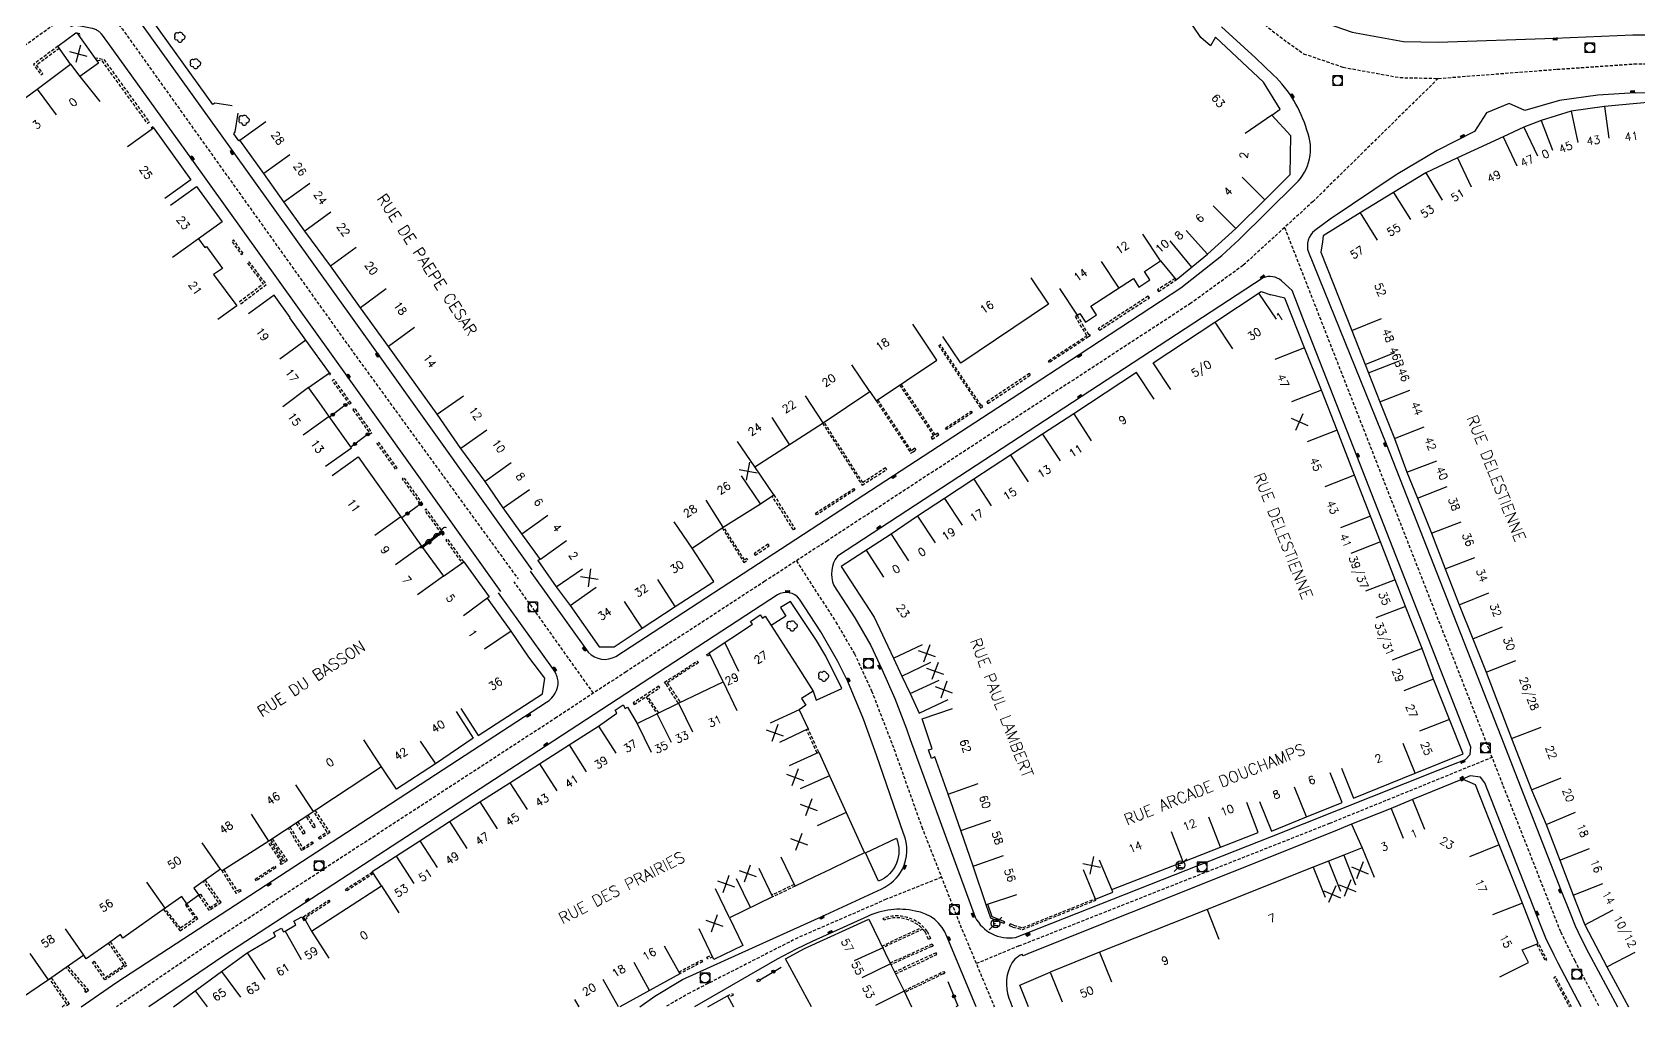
# Model space of a CAD drawing. Header units: millimetres. Extents: x 154999 to 156001, y 121000 to 122001.
# Drawn here: x 155290.9 to 155542, y 121000 to 121152.3 of the extents above; entities that cross this region are included whole.
import ezdxf
from ezdxf.enums import TextEntityAlignment as Align

# ---------------------------------------------------------------- set-up
doc = ezdxf.new("R2010")
doc.units = ezdxf.units.MM
doc.linetypes.add('DASHED', pattern=[0.75, 0.5, -0.25])
doc.layers.get('0').update_dxf_attribs({"linetype": 'CONTINUOUS'})
for name, color, linetype in [('W0001', 6, 'DASHED'), ('W0008', 7, 'CONTINUOUS'), ('W0017', 7, 'CONTINUOUS'), ('W0100', 7, 'CONTINUOUS'), ('W0112', 1, 'DASHED'), ('W0300', 7, 'CONTINUOUS'), ('W0310', 3, 'CONTINUOUS'), ('W0322', 7, 'CONTINUOUS'), ('W0330', 7, 'CONTINUOUS'), ('W0334', 7, 'CONTINUOUS'), ('W0400', 7, 'CONTINUOUS'), ('W0420', 7, 'CONTINUOUS'), ('W0471', 7, 'CONTINUOUS'), ('W0984', 7, 'CONTINUOUS'), ('W0989', 7, 'CONTINUOUS'), ('W0991', 7, 'CONTINUOUS'), ('W1102', 7, 'CONTINUOUS')]:
    doc.layers.add(name, color=color, linetype=linetype)
doc.styles.get("Standard").update_dxf_attribs({"font": 'romans.shx', "width": 0.85})

# ---------------------------------------------------------------- blocks, each defined once
blk = doc.blocks.new('T300')
for p, q in [((-0.8, 0.51), (-0.86, 0.34)), ((-0.86, 0.34), (-0.86, 0.17)), ((-0.86, 0.17), (-0.74, 0.06)), ((-0.69, 0.63), (-0.8, 0.51)), ((-0.8, -0.06), (-0.74, 0.06)), ((-0.74, 0.06), (-0.69, 0.11)), ((-0.57, 0.69), (-0.69, 0.63)), ((-0.46, 0.69), (-0.57, 0.69)), ((-0.29, 0.63), (-0.46, 0.69)), ((-0.29, 0.63), (-0.17, 0.74)), ((-0.23, 0.57), (-0.29, 0.63)), ((-0.17, 0.74), (-0.06, 0.8)), ((-0.06, 0.8), (0.06, 0.8)), ((0.06, 0.8), (0.23, 0.74)), ((0.23, 0.74), (0.34, 0.63)), ((0.34, 0.63), (0.4, 0.51)), ((0.46, 0.46), (0.34, 0.46)), ((0.4, 0.51), (0.4, 0.46)), ((0.57, 0.4), (0.46, 0.46)), ((0.57, 0.4), (0.69, 0.29)), ((0.69, 0.29), (0.74, 0.17)), ((0.74, 0.06), (0.69, -0.17)), ((0.74, 0.17), (0.74, 0.06)), ((-0.8, -0.17), (-0.8, -0.06)), ((-0.8, -0.23), (-0.8, -0.17)), ((-0.74, -0.34), (-0.8, -0.23)), ((-0.69, -0.4), (-0.74, -0.34)), ((-0.51, -0.46), (-0.69, -0.4)), ((-0.4, -0.46), (-0.51, -0.46)), ((-0.4, -0.46), (-0.34, -0.46)), ((-0.34, -0.46), (-0.34, -0.4)), ((-0.34, -0.51), (-0.34, -0.46)), ((-0.29, -0.63), (-0.34, -0.51)), ((-0.17, -0.74), (-0.29, -0.63)), ((-0.06, -0.8), (-0.17, -0.74)), ((0.06, -0.8), (-0.06, -0.8)), ((0.17, -0.74), (0.06, -0.8)), ((0.23, -0.69), (0.17, -0.74)), ((0.29, -0.46), (0.23, -0.46)), ((0.29, -0.63), (0.23, -0.69)), ((0.46, -0.4), (0.29, -0.46)), ((0.34, -0.51), (0.29, -0.63)), ((0.34, -0.51), (0.34, -0.46)), ((0.57, -0.34), (0.46, -0.4)), ((0.63, -0.29), (0.57, -0.34)), ((0.69, -0.17), (0.63, -0.29))]:
    blk.add_line(p, q)
blk = doc.blocks.new('T400')
for p, q in [((-0.15, 0.3), (0.15, 0.3)), ((-0.15, -0.25), (-0.15, 0.3)), ((-0.15, 0.15), (0.15, 0.15)), ((-0.15, 0), (0.15, 0)), ((0.15, 0.3), (0.15, -0.25)), ((-0.15, -0.15), (0.15, -0.15)), ((-0.15, -0.25), (-0.15, -0.3)), ((-0.15, -0.3), (0.15, -0.3)), ((0.15, -0.3), (0.15, -0.25))]:
    blk.add_line(p, q)
blk = doc.blocks.new('T420')
for p, q in [((0.75, 0.75), (-0.75, 0.75)), ((-0.75, 0.75), (-0.75, -0.75)), ((0.75, 0.75), (0.75, -0.75)), ((0.75, -0.75), (-0.75, -0.75))]:
    blk.add_line(p, q)
blk.add_ellipse((0, 0), major_axis=(-0.53, 0.53), ratio=1, start_param=3.926991, end_param=10.210176)
blk = doc.blocks.new('t991o')
at = {"color": 0, "linetype": 'Continuous'}
for p, q in [((-1, 1), (1, -1)), ((-1, -1), (1, 1))]:
    blk.add_line(p, q, dxfattribs=at)
blk = doc.blocks.new('t322o')
at = {"color": 0, "linetype": 'Continuous'}
for radius in [0.25, 0.15]:
    blk.add_circle((0, 0), radius, dxfattribs=at)
blk = doc.blocks.new('T471')
for p, q in [((-0.333334, 0.333334), (-0.333334, -0.333334)), ((-0.333334, 0.333334), (0.333334, 0.333334)), ((-0.333334, 0), (0, 0)), ((0.500001, 0.500001), (1.000002, 1.000002)), ((-0.500001, -0.500001), (-1.000002, -1.000002)), ((-0.333334, -0.333334), (0.333334, -0.333334))]:
    blk.add_line(p, q)
blk.add_ellipse((0, 0), major_axis=(0.471405, 0.471405), ratio=1, start_param=5.4977871438, end_param=11.780972451)
blk = doc.blocks.new('t310o')
at = {"color": 0, "linetype": 'Continuous'}
for centre, start, end in [((-0.5, 0.38), 216.8699, 323.1304), ((0.5, -0.37), 36.8699, 143.1303)]:
    blk.add_arc(centre, 0.625, start, end, dxfattribs=at)
blk = doc.blocks.new('t330o')
at = {"color": 0, "linetype": 'Continuous'}
for p, q in [((0.25, -0.25), (-0.25, 0.25)), ((-0.25, -0.25), (0.25, 0.25)), ((-0.25, 0.25), (-0.25, -0.25)), ((0.25, 0.25), (-0.25, 0.25)), ((0.25, -0.25), (0.25, 0.25)), ((-0.25, -0.25), (0.25, -0.25)), ((-0.25, -0.25), (-0.25, -0.25))]:
    blk.add_line(p, q, dxfattribs=at)

msp = doc.modelspace()

# ---------------------------------------------------------------- linework, layer by layer
at = {"layer": 'W0001'}
msp.add_lwpolyline([(155407.85, 121330.32), (155423.85, 121282.98), (155429.71, 121267.25), (155436.2, 121249.94), (155445.78, 121225.32), (155462.44, 121183.04, 0.144647), (155486.48, 121151.13)], format="xyb", dxfattribs=at)
at = {"layer": 'W0001', "flags": 128}
for points in [[(155420.62, 121248.85), (155400.18, 121233.23), (155397.87, 121231.1), (155395.56, 121229.14), (155345.63, 121191.86), (155307.96, 121163.38), (155303.95, 121160.4), (155284.06, 121146), (155274.43, 121138.79), (155259.42, 121127.57), (155222.66, 121100.33), (155203.63, 121086.13), (155200.6, 121082.95), (155188.9, 121068.07), (155167.43, 121041.67), (155155.74, 121027.47), (155140.68, 121009.62), (155133.59, 121000)], [(155158.27, 121196.18), (155163.96, 121191.21), (155164.97, 121190.01), (155171.39, 121187.8), (155185.84, 121183.99), (155197.29, 121181.19), (155202.91, 121180.59), (155207.93, 121180.39), (155215.56, 121179.78), (155221.9, 121179.17), (155236.96, 121174.16), (155251.21, 121168.55), (155266.47, 121165.34), (155291.36, 121156.92), (155298.72, 121156.31), (155301.7, 121155.87), (155303.27, 121154.91), (155305.06, 121152.73), (155319, 121133.19), (155340.68, 121102.84), (155366.86, 121066.85)]]:
    msp.add_lwpolyline(points, dxfattribs=at)
at = {"layer": 'W0001'}
for points in [[(155541.21, 121147.32), (155553.22, 121147.5), (155575.08, 121146.75), (155588.71, 121146.73), (155600.56, 121150.73), (155605.56, 121151.59), (155626.34, 121153.63), (155660.97, 121156.82), (155667.7, 121154.59), (155673.59, 121150.3), (155691.59, 121136.63), (155709.4, 121123.71), (155727.69, 121112.94), (155759.63, 121096.44)], [(155486.48, 121151.13), (155489.59, 121148.91), (155495.77, 121146.79), (155504.63, 121145.18), (155510.63, 121145.05), (155529.18, 121146.48), (155541.21, 121147.32)], [(155510.63, 121145.05), (155491.06, 121125.82), (155480.14, 121115.84), (155471.98, 121109.92), (155415.19, 121072.83), (155405.4, 121066.48), (155383.73, 121052.35), (155372.86, 121045.21), (155344.52, 121026.74), (155319.34, 121010.34), (155304.12, 121000)], [(155486.61, 121121.76), (155518.05, 121041.48), (155520.74, 121034.57), (155529.74, 121011.7), (155531.92, 121007.28), (155535.78, 121000)], [(155410.34, 121069.68), (155416.52, 121060.11), (155419.41, 121055.17), (155422.09, 121049.37), (155425.59, 121040.31), (155429.92, 121028.14), (155435.92, 121012.83), (155441.27, 121000)], [(155378.64, 121049), (155366.24, 121066.41)], [(155445.11, 121009.52), (155493.68, 121028.69), (155519.02, 121038.99)], [(155433.01, 121020.24), (155424.38, 121016.8), (155410.58, 121010.8), (155393.73, 121002.21), (155389.9, 121000)], [(155445.11, 121009.52), (155438.45, 121006.75)]]:
    msp.add_lwpolyline(points, dxfattribs=at)
at = {"layer": 'W0008', "flags": 128}
for points in [[(155369.05, 121068.29), (155344.77, 121102.26), (155322.07, 121134), (155306.49, 121155.78, -0.090339), (155305.94, 121156.69, -0.090339), (155305.75, 121157.73, -0.137226), (155306.18, 121159.26, -0.137226), (155307.34, 121160.34), (155320.81, 121170.43), (155355.08, 121196.18), (155377.72, 121213.17), (155398, 121228.32), (155398.82, 121228.91), (155399.59, 121229.59), (155399.89, 121230.02), (155400.42, 121230.9), (155400.77, 121231.28), (155401.57, 121231.95), (155421.91, 121247.08)], [(155296.98, 121153.15, -0.050559), (155297.26, 121153.28, -0.050559), (155297.56, 121153.36, -0.057622), (155297.91, 121153.36, -0.057622), (155298.25, 121153.29), (155300.3, 121152.89, -0.037792), (155300.63, 121152.81, -0.037792), (155300.95, 121152.67, -0.054661), (155301.37, 121152.39, -0.054661), (155301.71, 121152.03), (155302.72, 121150.67), (155315.82, 121132.43), (155340.43, 121098.13), (155364.13, 121064.9)]]:
    msp.add_lwpolyline(points, format="xyb", dxfattribs=at)
at = {"layer": 'W0008'}
for points in [[(155487.7, 121156.12), (155491.76, 121154.13), (155497.2, 121152.27), (155505.2, 121150.82), (155510.59, 121150.69), (155528.79, 121151.36), (155541.04, 121151.84)], [(155541.04, 121151.84), (155541.04, 121151.84), (155546.86, 121151.85)], [(155541.39, 121142.8), (155541.39, 121142.8), (155549.22, 121143.05), (155557.74, 121143.24), (155566.51, 121143.09), (155573.25, 121142.72), (155580.29, 121141.46), (155583.78, 121139.81), (155584.97, 121138.62), (155585.55, 121137.08), (155594.32, 121104.57), (155598.96, 121087.32), (155600.68, 121080.97), (155608.6, 121052.33), (155610.25, 121046.3)], [(155490.33, 121117.93), (155502.5, 121087.94), (155520.42, 121042.3), (155523.05, 121035.47), (155529.85, 121018.12), (155531.13, 121014.91), (155532.04, 121012.64), (155532.95, 121010.7), (155534.11, 121008.43), (155538.62, 121000)], [(155444.58, 121010.84), (155484.55, 121026.62), (155510.59, 121036.97), (155514.86, 121038.66), (155515.6, 121039.41), (155515.73, 121040.57), (155497.91, 121086.07), (155489.49, 121107.59), (155488.36, 121110.46), (155487.78, 121111.9), (155486.11, 121113.43)], [(155532.96, 121000), (155529.38, 121006.82), (155528.72, 121008.07), (155527.45, 121010.74), (155526.81, 121012.32), (155525.91, 121014.52), (155517.89, 121035.02), (155517.23, 121035.89), (155515.62, 121036.09), (155514.44, 121035.56)], [(155497.06, 121028.55), (155494.21, 121027.34), (155446.88, 121008.44)], [(155442.78, 121013.01), (155440.7, 121013.84), (155439.98, 121015.94)], [(155442.89, 121013.29), (155440.94, 121014.06), (155440.26, 121016.04)], [(155444.17, 121012.46), (155443.62, 121012.68)], [(155444.29, 121012.74), (155443.73, 121012.96)]]:
    msp.add_lwpolyline(points, dxfattribs=at)
for points in [[(155368.73, 121068.07), (155377.82, 121055.42), (155377.83, 121055.4, 0.348389), (155382.16, 121054.76), (155425.51, 121083), (155454.55, 121101.91), (155470.41, 121112.32), (155476.81, 121117.4), (155479.52, 121119.88), (155488.33, 121128.57, 0.309541), (155490.1, 121136.94, 0.131105), (155484.89, 121145.58), (155482.09, 121148.26), (155476.78, 121153.09)], [(155541.39, 121142.8), (155535.55, 121142.44), (155529.57, 121141.6), (155524.13, 121140.06), (155521.73, 121141.12), (155518.14, 121139.68), (155516.3, 121136.78), (155510.45, 121133.79), (155504.04, 121129.97), (155493.75, 121123.04), (155491.35, 121121.28, 0.312505), (155490.33, 121117.93)], [(155486.11, 121113.43, 0.28388), (155483.28, 121113.9), (155416.76, 121070.42, 0.271848), (155416.2, 121065.83), (155419.46, 121060.79), (155421.95, 121056.46), (155423.71, 121052.74), (155425.72, 121048.16), (155427.54, 121043.45), (155428.14, 121041.77), (155438.26, 121014.02, 0.320315), (155444.58, 121010.84)], [(155298.59, 121000), (155304.17, 121003.87), (155371.31, 121047.58, 0.25144), (155373.14, 121050.86, 0.122057), (155372.41, 121052.68), (155363.81, 121064.68)], [(155385.88, 121000), (155388.23, 121001.66), (155392.54, 121004.27), (155405.68, 121010.2), (155414.21, 121014.08), (155423.67, 121018.44, 0.159821), (155426.9, 121021.49, 0.221424), (155427.09, 121027.11), (155422.87, 121039.32), (155420.83, 121044.95), (155418.4, 121050.84), (155416.84, 121053.93), (155414.14, 121058.57), (155410.83, 121063.71, 0.380136), (155407.39, 121064.36), (155371.24, 121040.76), (155320.9, 121007.95), (155309.19, 121000)], [(155438.42, 121000), (155433.88, 121010.91, 0.282001), (155428.89, 121014.96, 0.171401), (155421.43, 121014.1), (155412.79, 121010.22), (155410.31, 121009.03), (155407.36, 121007.43), (155394.45, 121000)], [(155446.88, 121008.44), (155445.8, 121007.99), (155445.64, 121008.2, 0.20394), (155443.74, 121006.31, 0.222505), (155443.82, 121000.71), (155444.07, 121000)]]:
    msp.add_lwpolyline(points, format="xyb", dxfattribs=at)
at = {"layer": 'W0017', "flags": 128}
for points in [[(155322.19, 121140.79), (155319.48, 121141.17), (155319.19, 121140.95), (155307.48, 121157.29), (155308.32, 121159.07)], [(155323.4, 121135.41), (155323.22, 121135.29), (155322.45, 121136.38), (155322.66, 121136.7), (155323.12, 121139.6)]]:
    msp.add_lwpolyline(points, dxfattribs=at)
at = {"layer": 'W0100'}
for points in [[(155475.85, 121151.47), (155475.05, 121150.15), (155473.55, 121151.46), (155469.94, 121156.74), (155466.15, 121154.68), (155462.19, 121162.46), (155457.15, 121172.51), (155453.91, 121179), (155447.29, 121192.32), (155442.81, 121190.1)], [(155451.46, 121112.22), (155454.19, 121108.04), (155454.65, 121108.33), (155455.52, 121106.99), (155457.24, 121108.11), (155456.36, 121109.45), (155463, 121113.78), (155463.87, 121112.44), (155465.59, 121113.56), (155464.71, 121114.9), (155467.23, 121116.54), (155469.66, 121113.56), (155474.59, 121117.6), (155479, 121121.58), (155483.53, 121126.06), (155487.51, 121130.05), (155487.6, 121136.06), (155484.63, 121139.33), (155485.94, 121140.24), (155483.31, 121144.48), (155475.85, 121151.47)], [(155543.9, 121141.32), (155536.6, 121140.65), (155531.37, 121139.95), (155526.7, 121138.49), (155524, 121137.45), (155520.77, 121135.93), (155513.64, 121132.62), (155508.66, 121130.3), (155503.66, 121127.25), (155498.45, 121124.05), (155492.62, 121120.44), (155492.53, 121119.52)], [(155492.53, 121119.52), (155492.26, 121117.89), (155497.1, 121105.68), (155499.21, 121100.37), (155501.5, 121094.54), (155503.78, 121088.79), (155505.73, 121083.54), (155507.38, 121079.48), (155509.55, 121073.99), (155511.7, 121068.41), (155513.88, 121062.79), (155516.04, 121057.49), (155518.09, 121052.29), (155522.07, 121041.91), (155525.18, 121033.92), (155527.47, 121028.48), (155529.62, 121022.94), (155531.7, 121017.47), (155533.51, 121012.81), (155536.98, 121006.24), (155540.34, 121000)], [(155446.96, 121113.92), (155449.73, 121109.76), (155436.02, 121100.56), (155433.23, 121104.72)], [(155468.85, 121096.46), (155466.09, 121100.64), (155475.7, 121106.97), (155482.94, 121111.76), (155484.45, 121111.26)], [(155495.49, 121037.27), (155497.36, 121032.63), (155507.02, 121036.51), (155514.53, 121039.54), (155512.36, 121044.89), (155509.9, 121051.18), (155508.09, 121055.99), (155505.53, 121062.57), (155503.91, 121066.73), (155501.61, 121072.67), (155500.02, 121076.68), (155497.53, 121083.05), (155494.81, 121090.1), (155492.36, 121096.35), (155489.72, 121102.98), (155486.65, 121110.72), (155484.45, 121111.26)], [(155369.97, 121069.74), (155372.81, 121065.61), (155374.98, 121062.72), (155379.52, 121056.25), (155381.88, 121056.25), (155386.27, 121059.17), (155391.39, 121062.57), (155397.47, 121066.46), (155394.05, 121071.64), (155398.91, 121074.93), (155404.74, 121078.6), (155406.82, 121079.99), (155403.87, 121084.39), (155414.51, 121091.26), (155421.81, 121096.16), (155422.82, 121094.67), (155432.31, 121101.03), (155428.52, 121106.68)], [(155466.25, 121094.92), (155463.5, 121099.1), (155453.68, 121092.64), (155448.78, 121089.46), (155443.82, 121086.19), (155438.08, 121082.46), (155433.49, 121079.43), (155429.28, 121076.66), (155425.13, 121073.86), (155417.36, 121068.79), (155422.47, 121060.88), (155425.52, 121054.45), (155426.82, 121051.67), (155428.11, 121048.93), (155429.54, 121045.89), (155434.07, 121048.02)], [(155357.9, 121046.59), (155360.62, 121042.39), (155370.67, 121048.9), (155371.04, 121051.37), (155368.53, 121054.65), (155365.77, 121058.69), (155362.06, 121063.84)], [(155313.04, 121000), (155316.43, 121002.5), (155320.55, 121005.53), (155324.55, 121008.46), (155328.96, 121011.04), (155328.65, 121011.61), (155329.9, 121012.3), (155330.22, 121011.71), (155330.45, 121011.83), (155332.16, 121012.8), (155331.83, 121013.38), (155333.06, 121014.09), (155333.4, 121013.5), (155333.6, 121013.62), (155334.57, 121011.82), (155345.53, 121018.91), (155344.08, 121021.15), (155351.49, 121025.95), (155356.16, 121028.95), (155360.89, 121032.01), (155365.6, 121035.02), (155370.22, 121037.97), (155374.83, 121040.92), (155379.45, 121043.87), (155382.31, 121045.86), (155382.03, 121046.35), (155383.27, 121047.18), (155383.6, 121046.61), (155383.96, 121046.82), (155385.45, 121044.29), (155391.91, 121047.47), (155398.9, 121050.8), (155396.74, 121055.29), (155403.51, 121059.78), (155403.19, 121060.23), (155404.69, 121061.23), (155405.06, 121060.71), (155405.49, 121061.02), (155410.64, 121053.02), (155412.95, 121049.33), (155411.14, 121048.19), (155411.82, 121047.11), (155410.78, 121046.43), (155412.2, 121043.42), (155407.68, 121041.29)], [(155357.18, 121046.12), (155359.85, 121041.99), (155353.94, 121037.97), (155347.86, 121033.99), (155345.53, 121037.52), (155327.9, 121025.9), (155320.61, 121021.24), (155320.39, 121021.53), (155316.2, 121018.56), (155316.99, 121017.43), (155315.13, 121016.09), (155314.33, 121017.23), (155311.75, 121015.41), (155305.12, 121010.73), (155304.73, 121011.28), (155302.95, 121010.02), (155299.4, 121007.52), (155299, 121008.07), (155293.5, 121004.24), (155287.81, 121000.38), (155287.29, 121000)], [(155444.72, 121017.52), (155439.98, 121015.94), (155437.98, 121021.96), (155436.02, 121027.53), (155434.05, 121033.22), (155432, 121039.07), (155431.43, 121038.82), (155430.96, 121040.13), (155431.57, 121040.33), (155429.98, 121044.99), (155434.71, 121046.61)], [(155409.29, 121037.7), (155413.85, 121039.77), (155414.35, 121038.66), (155415.51, 121036.11), (155418.12, 121030.37), (155421, 121024.04), (155418.29, 121022.74), (155415.74, 121021.53), (155413.08, 121020.26), (155410.13, 121018.85), (155407.95, 121023.37)], [(155482.69, 121032.1), (155484.56, 121027.47), (155490.06, 121029.69), (155495.61, 121031.95), (155493.72, 121036.58)], [(155520.26, 121004.69), (155524.72, 121006.94), (155523.73, 121008.91), (155526.25, 121009.91), (155523.77, 121016.19), (155520.14, 121025.3), (155516.44, 121034.71), (155514.44, 121035.56), (155506.61, 121032.37), (155503.25, 121030.98), (155497.06, 121028.55), (155498.72, 121024.84), (155495.85, 121023.71), (155491.09, 121021.8), (155474.5, 121015.2), (155457.72, 121008.56), (155449.99, 121005.41)], [(155457.09, 121016.81), (155459.79, 121017.92), (155459.61, 121018.33), (155470.77, 121022.67), (155476.6, 121024.96), (155482.51, 121027.25), (155480.7, 121031.91)], [(155404.46, 121021.68), (155406.63, 121017.17), (155399.88, 121013.93), (155401.98, 121009.57), (155397.47, 121007.41), (155395.18, 121012.18)], [(155412.71, 121000), (155408.63, 121007.52), (155411.62, 121009.14), (155421.64, 121013.7), (155425.05, 121006.73), (155427.17, 121002.43), (155428.35, 121000)], [(155389.7, 121009.55), (155392.12, 121005.17), (155382.78, 121000)], [(155446.59, 121000), (155445.23, 121003.4), (155449.99, 121005.41)], [(155396.53, 121000), (155399.56, 121001.7), (155400.51, 121000)]]:
    msp.add_lwpolyline(points, dxfattribs=at)
at = {"layer": 'W0100', "flags": 128}
for points in [[(155240.71, 121109.87), (155245.1, 121113.17), (155251.41, 121117.91), (155256.89, 121122.03), (155261.16, 121125.24), (155266.36, 121129.1), (155271.78, 121133.18), (155274.46, 121135.17), (155274.77, 121135.28), (155280.29, 121139.13), (155284.45, 121142.19), (155286.43, 121139.44), (155291.71, 121143.38), (155296.94, 121147.29), (155294.97, 121150.07), (155297.78, 121152.17), (155297.9, 121152.15), (155301.29, 121147.43), (155298.39, 121145.35), (155301.5, 121141.43)], [(155305.83, 121134.4), (155309.89, 121137.32), (155315.72, 121129.2), (155311.66, 121126.28)], [(155374.41, 121072.83), (155370.36, 121069.89), (155367.44, 121073.91), (155364.55, 121077.95), (155361.71, 121082.06), (155357.9, 121087.22), (155354.24, 121092.61), (155346.61, 121103.17), (155342.22, 121109.22), (155337.54, 121115.75), (155333.55, 121121.21), (155330.27, 121125.78), (155327.14, 121130.21), (155323.4, 121135.41), (155327.47, 121138.32)], [(155312.57, 121125.26), (155316.63, 121128.18), (155320.61, 121122.65), (155316.93, 121120), (155317.93, 121118.62), (155318.18, 121118.8), (155320.66, 121115.34), (155319.3, 121114.42), (155322.94, 121109.5), (155319.95, 121107.36)], [(155336.76, 121084.45), (155340.82, 121087.36), (155337.34, 121092.23), (155335.87, 121094.3), (155334.13, 121096.74), (155337.4, 121099.06), (155333.69, 121104.14), (155331.19, 121107.64), (155331.27, 121107.7), (155328.78, 121111.17), (155324.72, 121108.25)], [(155337.81, 121083), (155341.87, 121085.91), (155348.57, 121076.55), (155351.79, 121071.96), (155355.2, 121067.3), (155358.37, 121069.55), (155362.37, 121064.06), (155358.33, 121061.11)]]:
    msp.add_lwpolyline(points, dxfattribs=at)
at = {"layer": 'W0112', "flags": 128}
for points in [[(155297.9, 121152.15), (155298.41, 121152.08), (155298.36, 121151.74), (155298.18, 121151.76)], [(155294.97, 121150.07), (155291.13, 121147.23), (155292.32, 121145.62), (155292.6, 121145.83), (155291.62, 121147.16), (155295.17, 121149.79)], [(155300.69, 121148.27), (155302.12, 121148.04), (155309.25, 121138.23), (155308.97, 121138.02), (155301.93, 121147.72), (155300.98, 121147.87)], [(155309.89, 121137.32), (155309.78, 121137.46), (155309.5, 121137.24), (155309.61, 121137.11)], [(155337.4, 121099.06), (155337.57, 121098.86), (155337.31, 121098.63), (155337.11, 121098.85)], [(155358.37, 121069.55), (155355.86, 121073.11), (155355.57, 121072.91), (155358.08, 121069.35)], [(155444.17, 121012.46), (155445.69, 121012.09), (155457.15, 121016.68), (155457.09, 121016.81)], [(155444.29, 121012.74), (155445.67, 121012.35), (155457.05, 121016.91)], [(155525.99, 121009.8), (155527.31, 121007.25), (155527.58, 121007.39), (155526.28, 121009.92)], [(155531.46, 121000), (155528.95, 121004.68), (155528.69, 121004.54), (155531.12, 121000)]]:
    msp.add_lwpolyline(points, dxfattribs=at)
for points in [[(155323.9, 121117.73), (155322.42, 121119.81), (155322.14, 121119.61), (155323.61, 121117.53)], [(155323.54, 121109.85), (155327.53, 121112.86), (155324.86, 121116.39), (155324.59, 121116.18), (155327.04, 121112.93), (155323.33, 121110.12)], [(155340.81, 121094.29), (155338.13, 121098.02), (155337.84, 121097.81), (155340.53, 121094.09)], [(155341.06, 121093.28), (155343.75, 121089.51), (155344.03, 121089.72), (155341.35, 121093.49)], [(155347.98, 121084.18), (155345.08, 121088.22), (155344.8, 121088.02), (155347.7, 121083.97)], [(155352, 121078.55), (155349.04, 121082.7), (155348.75, 121082.5), (155351.71, 121078.35)], [(155355.31, 121073.92), (155352.55, 121077.74), (155352.27, 121077.54), (155355.03, 121073.72)]]:
    msp.add_lwpolyline(points, close=True, dxfattribs=at)
at = {"layer": 'W0112'}
for points in [[(155469.5, 121113.81), (155466.77, 121112.01), (155466.94, 121111.76), (155469.66, 121113.56)], [(155432.55, 121103.36), (155439.13, 121093.53), (155439.49, 121093.73), (155439.33, 121093.99), (155439.22, 121093.93), (155432.79, 121103.52)], [(155426.47, 121097.12), (155431.79, 121089.19), (155431.41, 121088.94), (155431.57, 121088.69), (155432.59, 121089.37), (155432.42, 121089.61), (155432.04, 121089.36), (155426.72, 121097.29)], [(155422.82, 121094.67), (155428.23, 121086.48), (155428.57, 121086.69), (155429.04, 121087.04), (155428.86, 121087.28), (155428.4, 121086.94), (155428.32, 121086.89), (155423.07, 121094.83)], [(155414.41, 121091.2), (155420.63, 121081.49), (155424.45, 121083.95), (155424.28, 121084.2), (155420.72, 121081.91), (155414.66, 121091.37)], [(155406.82, 121079.99), (155409.99, 121074.88), (155410.02, 121074.9), (155410.16, 121074.69), (155409.87, 121074.5), (155406.56, 121079.82)], [(155398.74, 121074.82), (155402.14, 121069.43), (155402.77, 121069.82), (155402.62, 121070.07), (155402.23, 121069.84), (155398.99, 121074.98)], [(155391.91, 121047.47), (155389.93, 121050.46), (155389.76, 121050.71), (155394.86, 121054.03), (155395.03, 121053.78), (155390.18, 121050.62), (155392.19, 121047.6)], [(155396.89, 121054.98), (155396.46, 121054.78), (155396.34, 121055.06), (155396.76, 121055.25)], [(155388.83, 121045.95), (155387.09, 121048.59), (155389.02, 121049.85), (155388.85, 121050.1), (155384.85, 121047.48), (155385.01, 121047.23), (155386.84, 121048.43), (155388.55, 121045.82)], [(155413.57, 121039.64), (155411.93, 121043.3)], [(155413.85, 121039.77), (155412.2, 121043.42)], [(155332.45, 121028.9), (155333.59, 121027.17), (155333.34, 121027), (155332.2, 121028.73)], [(155334.01, 121029.93), (155335.19, 121028.14), (155334.94, 121027.98), (155333.76, 121029.76)], [(155335.16, 121030.68), (155337.43, 121027.24), (155335.87, 121026.21), (155335.7, 121026.46), (155337.01, 121027.33), (155334.91, 121030.52)], [(155328.45, 121026.26), (155330.78, 121022.85), (155329.87, 121022.22), (155329.7, 121022.46), (155329.89, 121022.59), (155327.78, 121025.82)], [(155328.2, 121026.09), (155330.36, 121022.93), (155330.14, 121022.77), (155328.03, 121025.98)], [(155331.23, 121028.09), (155333.18, 121024.81), (155334.71, 121025.78), (155334.87, 121025.53), (155333.08, 121024.39), (155330.98, 121027.92)], [(155320.87, 121021.4), (155322.96, 121018.12), (155323.43, 121018.37), (155323.57, 121018.1), (155322.86, 121017.72), (155320.61, 121021.24)], [(155344.28, 121020.84), (155340.07, 121018.11), (155339.91, 121018.36), (155344.12, 121021.09)], [(155317.97, 121019.81), (155320.45, 121016.28), (155318.63, 121015.07), (155316.99, 121017.43), (155317.24, 121017.6), (155318.71, 121015.48), (155320.02, 121016.36), (155317.73, 121019.64)], [(155410, 121019.12), (155406.68, 121017.53), (155406.5, 121017.44)], [(155410.13, 121018.85), (155406.81, 121017.26), (155406.63, 121017.17)], [(155311.45, 121015.2), (155314.07, 121011.89), (155316.81, 121013.79), (155315.13, 121016.09), (155314.89, 121015.92), (155316.39, 121013.86), (155314.13, 121012.3), (155311.7, 121015.37)], [(155442.78, 121013.01), (155442.89, 121013.29)], [(155443.62, 121012.68), (155443.73, 121012.96)], [(155303.14, 121010.15), (155305.73, 121006.47), (155302.32, 121004.2), (155300.38, 121006.94), (155300.62, 121007.12), (155302.4, 121004.61), (155305.31, 121006.55), (155302.89, 121009.97)], [(155424.99, 121006.86), (155431.58, 121009.83), (155431.72, 121009.53), (155431.45, 121009.4), (155431.44, 121009.44), (155425.12, 121006.59)], [(155425.82, 121005.17), (155432.31, 121008.17), (155432.16, 121008.45), (155425.69, 121005.43)], [(155296.51, 121006.34), (155299.77, 121002.54), (155299.38, 121002.25), (155299.2, 121002.49), (155299.34, 121002.59), (155296.27, 121006.16)], [(155391.98, 121005.44), (155395.54, 121007.32), (155395.68, 121007.05), (155392.12, 121005.17)], [(155397.26, 121007.84), (155396.49, 121007.49), (155396.36, 121007.76), (155397.13, 121008.11)], [(155295.61, 121000), (155296.32, 121000.51), (155293.68, 121004.37)], [(155293.92, 121004.53), (155296.73, 121000.44), (155296.12, 121000)], [(155427.13, 121002.51), (155433.39, 121005.55), (155433.54, 121005.26), (155433.27, 121005.12), (155433.26, 121005.15), (155427.26, 121002.24)], [(155399.56, 121001.7), (155400.35, 121002.09), (155400.48, 121001.81), (155399.73, 121001.46)]]:
    msp.add_lwpolyline(points, dxfattribs=at)
for points in [[(155457.51, 121105.95), (155457.68, 121105.7), (155465.49, 121110.77), (155465.33, 121111.02)], [(155455.71, 121104.85), (155453.94, 121107.88), (155454.19, 121108.04), (155455.97, 121105.01), (155456.08, 121105.09), (155456.24, 121104.83), (155455.99, 121104.68), (155449.87, 121100.67), (155449.71, 121100.92)], [(155440.08, 121094.5), (155440.25, 121094.25), (155446.92, 121098.73), (155446.76, 121098.97)], [(155433.81, 121090.18), (155433.64, 121090.43), (155437.66, 121093.06), (155437.82, 121092.81)], [(155419.29, 121080.96), (155419.45, 121080.7), (155413.49, 121076.86), (155413.33, 121077.12)], [(155403.73, 121070.8), (155403.9, 121070.55), (155406.08, 121072.04), (155405.91, 121072.29)], [(155328.86, 121021.97), (155329.02, 121021.72), (155325.97, 121019.71), (155325.8, 121019.96)], [(155333.33, 121014.09), (155337.28, 121016.65), (155337.44, 121016.4), (155333.74, 121014), (155333.87, 121013.78), (155333.6, 121013.62)], [(155404.55, 121004.36), (155404.69, 121004.09), (155404.34, 121003.9), (155404.19, 121004.17)]]:
    msp.add_lwpolyline(points, close=True, dxfattribs=at)
msp.add_lwpolyline([(155423.7, 121009.5), (155429.87, 121012.37, 0.291666), (155423.99, 121013.53), (155423.88, 121013.81, -0.340449), (155430.76, 121011.81), (155431.28, 121010.68), (155431.01, 121010.55), (155430.5, 121011.66, 0.0287), (155430.09, 121012.15), (155423.83, 121009.23)], format="xyb", dxfattribs=at)
at = {"layer": 'W0310', "flags": 128}
msp.add_lwpolyline([(155354.86, 121074.26), (155354.35, 121073.87), (155351.82, 121071.92)], dxfattribs=at)
at = {"layer": 'W0322'}
msp.add_line((155404.62, 121004.23), (155407.98, 121006.21), dxfattribs=at)
at = {"layer": 'W0322', "flags": 128}
for points in [[(155339.9, 121094.03), (155339.39, 121093.64), (155337.4, 121092.14)], [(155343.37, 121089.44), (155342.86, 121089.05), (155340.75, 121087.45)], [(155351.59, 121078.58), (155351.08, 121078.19), (155348.69, 121076.38)], [(155355, 121074.07), (155354.48, 121073.69), (155351.96, 121071.74)]]:
    msp.add_lwpolyline(points, dxfattribs=at)
at = {"layer": 'W0322'}
msp.add_lwpolyline([(155434.01, 121003.95), (155435.57, 121000.17), (155435.23, 121000)], dxfattribs=at)
at = {"layer": 'W0334'}
msp.add_lwpolyline([(155412.95, 121049.33), (155413.43, 121047.94), (155417.45, 121049.74), (155414.93, 121054.79), (155413.48, 121057.25), (155409.43, 121063.32), (155407.85, 121062.37), (155408.71, 121061.06), (155406.41, 121059.59)], dxfattribs=at)
msp.add_lwpolyline([(155423.18, 121019.63), (155421.15, 121024.08), (155425.96, 121026.38, -0.413605)], format="xyb", close=True, dxfattribs=at)
at = {"layer": 'W1102'}
for p, q in [((155296.94, 121147.29), (155298.39, 121145.35)), ((155291.71, 121143.38), (155294.7, 121139.38)), ((155484.63, 121139.33), (155480.48, 121136.46)), ((155331.21, 121133.11), (155327.14, 121130.21)), ((155330.27, 121125.78), (155334.34, 121128.68)), ((155483.53, 121126.06), (155480.01, 121129.62)), ((155337.6, 121124.14), (155333.55, 121121.21)), ((155479, 121121.58), (155475.48, 121125.14)), ((155474.59, 121117.6), (155471.24, 121121.3)), ((155316.93, 121120), (155312.89, 121117.05)), ((155337.54, 121115.75), (155341.59, 121118.69)), ((155467.23, 121116.54), (155464.49, 121120.73)), ((155472.13, 121115.58), (155468.74, 121119.67)), ((155457.98, 121116.47), (155460.71, 121112.29)), ((155346.27, 121112.15), (155342.22, 121109.22)), ((155482.52, 121111.48), (155485.28, 121107.44)), ((155350.66, 121106.11), (155346.61, 121103.17)), ((155333.69, 121104.14), (155329.63, 121101.21)), ((155421.81, 121096.16), (155419.03, 121100.32)), ((155334.13, 121096.74), (155330.12, 121093.75)), ((155354.24, 121092.61), (155358.34, 121095.48)), ((155337.34, 121092.23), (155333.27, 121089.32)), ((155361.98, 121090.11), (155357.9, 121087.22)), ((155365.78, 121084.97), (155361.71, 121082.06)), ((155364.55, 121077.95), (155368.64, 121080.83)), ((155348.57, 121076.55), (155344.49, 121073.66)), ((155367.44, 121073.91), (155371.5, 121076.83)), ((155351.79, 121071.96), (155347.73, 121069.05)), ((155355.2, 121067.3), (155351.16, 121064.35)), ((155426.82, 121051.67), (155431.34, 121053.83)), ((155398.9, 121050.8), (155401.05, 121046.29)), ((155388.55, 121045.82), (155390.76, 121041.33)), ((155391.91, 121047.47), (155394.12, 121042.98)), ((155410.78, 121046.43), (155406.26, 121044.3)), ((155379.45, 121043.87), (155382.14, 121039.66)), ((155385.45, 121044.29), (155387.65, 121039.8)), ((155374.83, 121040.92), (155377.52, 121036.7)), ((155370.22, 121037.97), (155372.91, 121033.75)), ((155415.51, 121036.11), (155410.96, 121034.04)), ((155365.6, 121035.02), (155368.3, 121030.81)), ((155360.89, 121032.01), (155363.61, 121027.81)), ((155356.16, 121028.95), (155358.87, 121024.75)), ((155418.12, 121030.37), (155413.57, 121028.3)), ((155351.49, 121025.95), (155354.21, 121021.76)), ((155347.79, 121023.55), (155350.56, 121019.26)), ((155345.53, 121018.91), (155348.25, 121014.71)), ((155399.88, 121013.93), (155397.71, 121018.43)), ((155403.15, 121015.51), (155400.98, 121020.01)), ((155330.45, 121011.83), (155332.96, 121007.38)), ((155334.57, 121011.82), (155337.29, 121007.62)), ((155324.55, 121008.46), (155327.29, 121004.28)), ((155423.83, 121009.23), (155419.35, 121007.19)), ((155387.42, 121002.57), (155385, 121006.94)), ((155425.05, 121006.73), (155420.56, 121004.53)), ((155320.55, 121005.53), (155323.51, 121001.51)), ((155382.53, 121000), (155380.16, 121004.27)), ((155316.43, 121002.5), (155318.28, 121000)), ((155376.39, 121000), (155375.75, 121001.17)), ((155427.17, 121002.43), (155422.68, 121000.22))]:
    msp.add_line(p, q, dxfattribs=at)
for points in [[(155531.37, 121139.95), (155532.45, 121135.05)], [(155536.6, 121140.65), (155537.27, 121135.69)], [(155524, 121137.45), (155526.13, 121132.93)], [(155526.7, 121138.49), (155528.5, 121133.83)], [(155520.77, 121135.93), (155522.9, 121131.41)], [(155513.64, 121132.62), (155515.76, 121128.09)], [(155508.66, 121130.3), (155511.26, 121126.03)], [(155503.66, 121127.25), (155506.28, 121122.99)], [(155498.45, 121124.05), (155501.08, 121119.8)], [(155475.7, 121106.97), (155478.46, 121102.8)], [(155497.1, 121105.68), (155501.74, 121107.53)], [(155489.72, 121102.98), (155485.08, 121101.13)], [(155499.21, 121100.38), (155503.85, 121102.23)], [(155499.75, 121099.03), (155504.39, 121100.88)], [(155492.36, 121096.35), (155487.72, 121094.5)], [(155501.5, 121094.54), (155506.16, 121096.36)], [(155414.51, 121091.26), (155411.79, 121095.46)], [(155409.28, 121087.88), (155406.56, 121092.08)], [(155453.68, 121092.64), (155456.41, 121088.45)], [(155448.78, 121089.46), (155451.53, 121085.28)], [(155494.81, 121090.1), (155490.15, 121088.28)], [(155503.78, 121088.79), (155508.43, 121090.63)], [(155403.87, 121084.39), (155401.14, 121088.35)], [(155443.82, 121086.19), (155446.55, 121082)], [(155505.73, 121083.54), (155510.42, 121085.28)], [(155404.74, 121078.6), (155401.75, 121082.94)], [(155438.08, 121082.46), (155440.8, 121078.27)], [(155497.53, 121083.05), (155492.88, 121081.23)], [(155507.38, 121079.48), (155512.03, 121081.31)], [(155398.91, 121074.93), (155396.24, 121079.16)], [(155433.49, 121079.43), (155436.24, 121075.26)], [(155429.28, 121076.66), (155432.03, 121072.48)], [(155500.02, 121076.68), (155495.37, 121074.84)], [(155394.05, 121071.64), (155391.24, 121075.78)], [(155425.13, 121073.86), (155427.86, 121069.68)], [(155509.55, 121073.99), (155514.21, 121075.79)], [(155421.24, 121071.33), (155423.98, 121067.14)], [(155501.61, 121072.67), (155496.95, 121070.85)], [(155369.97, 121069.74), (155370.3, 121069.98)], [(155372.81, 121065.61), (155376.93, 121068.44)], [(155511.7, 121068.41), (155516.36, 121070.21)], [(155391.39, 121062.57), (155388.69, 121066.78)], [(155503.91, 121066.73), (155499.25, 121064.92)], [(155374.98, 121062.72), (155379.07, 121065.59)], [(155513.88, 121062.79), (155518.51, 121064.68)], [(155386.27, 121059.17), (155383.5, 121063.33)], [(155505.53, 121062.57), (155500.87, 121060.76)], [(155365.77, 121058.69), (155361.64, 121055.86)], [(155516.04, 121057.49), (155520.67, 121059.37)], [(155401.36, 121052.38), (155399.18, 121056.91)], [(155425.52, 121054.45), (155430.04, 121056.59)], [(155508.09, 121055.99), (155503.43, 121054.18)], [(155518.09, 121052.29), (155522.74, 121054.12)], [(155428.11, 121048.93), (155432.63, 121051.06)], [(155509.9, 121051.18), (155505.24, 121049.39)], [(155512.36, 121044.89), (155507.71, 121043.07)], [(155522.07, 121041.91), (155526.73, 121043.72)], [(155345.53, 121037.52), (155342.77, 121041.7)], [(155351.55, 121041.5), (155353.94, 121037.97)], [(155507.02, 121036.51), (155505.16, 121041.15)], [(155525.18, 121033.92), (155529.81, 121035.8)], [(155334.91, 121030.52), (155332.15, 121034.69)], [(155434.05, 121033.22), (155438.77, 121034.87)], [(155490.06, 121029.69), (155488.19, 121034.33)], [(155503.25, 121030.98), (155505.16, 121026.36)], [(155506.61, 121032.37), (155508.5, 121027.74)], [(155327.9, 121025.9), (155325.21, 121030.11)], [(155436.02, 121027.53), (155440.74, 121029.16)], [(155476.6, 121024.96), (155474.78, 121029.61)], [(155527.47, 121028.48), (155532.07, 121030.43)], [(155470.77, 121022.67), (155468.96, 121027.33)], [(155320.39, 121021.53), (155317.51, 121025.61)], [(155437.98, 121021.96), (155442.7, 121023.63)], [(155495.85, 121023.71), (155497.68, 121019.06)], [(155498.72, 121024.84), (155500.62, 121020.28)], [(155520.14, 121025.3), (155515.49, 121023.45)], [(155529.62, 121022.94), (155534.28, 121024.76)], [(155457.09, 121016.81), (155455.18, 121021.43)], [(155459.61, 121018.33), (155457.69, 121022.94)], [(155491.09, 121021.8), (155492.96, 121017.16)], [(155493.47, 121022.75), (155495.33, 121018.09)], [(155311.75, 121015.41), (155308.86, 121019.49)], [(155531.7, 121017.47), (155536.36, 121019.28)], [(155523.77, 121016.19), (155519.12, 121014.36)], [(155474.5, 121015.2), (155476.35, 121010.56)], [(155533.51, 121012.81), (155537.93, 121015.14)], [(155299, 121008.07), (155296.15, 121012.17)], [(155293.5, 121004.24), (155290.65, 121008.35)], [(155457.72, 121008.56), (155459.56, 121003.91)], [(155536.98, 121006.24), (155541.4, 121008.57)], [(155449.99, 121005.41), (155451.87, 121000.78)]]:
    msp.add_lwpolyline(points, dxfattribs=at)

# ---------------------------------------------------------------- block references
at = {"layer": 'W0300'}
for p in [(155314.04, 121151.47), (155316.49, 121147.33), (155324.09, 121138.51), (155409.71, 121059.51), (155414.64, 121051.62)]:
    msp.add_blockref('T300', p, dxfattribs=at)
at = {"layer": 'W0310'}
for p, rotation in [((155353.61, 121073.31), 217.1063026184312), ((155354.86, 121074.26), 217.106302618432), ((155352.36, 121072.37), 217.1063026184312)]:
    msp.add_blockref('t310o', p, dxfattribs=dict(at, rotation=rotation))
at = {"layer": 'W0322'}
for p, rotation in [((155339.9, 121094.03), 217.106302618432), ((155337.91, 121092.52), 217.1063026184304), ((155343.37, 121089.44), 217.106302618432), ((155341.38, 121087.93), 217.1063026184316), ((155351.59, 121078.58), 217.106302618432), ((155349.59, 121077.07), 217.1063026184314), ((155355, 121074.07), 217.106302618432), ((155353, 121072.56), 217.1063026184312), ((155406.77, 121005.5), 30.63674138032751), ((155434.96, 121001.64), 292.4560229457792)]:
    msp.add_blockref('t322o', p, dxfattribs=dict(at, rotation=rotation))
at = {"layer": 'W0330', "rotation": 207.0491724442314}
msp.add_blockref('t330o', (155514.35, 121035.63), dxfattribs=at)
at = {"layer": 'W0400'}
for p, rotation in [((155528.91, 121151.21), 92.1390413853696), ((155487.81, 121142.31), 33.23915483011874), ((155541, 121142.96), 93.61581513612731), ((155514.45, 121136.02), 117.4678166531484), ((155322.17, 121133.45), 207.1385205942317), ((155315.96, 121132.56), 211.7175520407862), ((155483.19, 121114.04), 119.7056382362588), ((155344.9, 121101.83), 215.2087056238753), ((155454.6, 121101.76), 123.2960068393553), ((155340.35, 121098.51), 35.62297235997801), ((155454.62, 121095.36), 123.3261536719875), ((155498.05, 121086.19), 21.83972997503137), ((155502.36, 121087.84), 198.3468133015682), ((155425.59, 121082.86), 123.0313253511083), ((155423.27, 121074.88), 123.2305182951363), ((155408.99, 121064.88), 83.41015042916688), ((155377.23, 121055.94), 36.05193686950283), ((155423.35, 121053.11), 24.88502511101051), ((155372.57, 121052.73), 214.3356116154592), ((155418.46, 121051.09), 26.5672898704619), ((155368.5, 121045.55), 123.2820903576262), ((155371.24, 121040.97), 123.7789433046412), ((155514.44, 121038.31), 292.8544798016939), ((155427.26, 121021.87), 337.7204379171773), ((155327.97, 121019.17), 123.7608626183135), ((155529.69, 121018.08), 204.5752433081368), ((155333.96, 121016.65), 123.2414357094947), ((155414.36, 121013.97), 114.6085533348861), ((155437.96, 121014.37), 20.50033276079237), ((155526.06, 121014.61), 203.3774419520249), ((155415.64, 121011.67), 114.1070790292059), ((155434.16, 121010.68), 22.80081736049469), ((155446.54, 121011.28), 116.3365747405317)]:
    msp.add_blockref('T400', p, dxfattribs=dict(at, rotation=rotation))
at = {"layer": 'W0420'}
for p in [(155534.3, 121149.83), (155494.89, 121144.71), (155369.17, 121062.46), (155421.6, 121053.64), (155518, 121040.44), (155335.74, 121022.03), (155473.73, 121021.86), (155435.03, 121015.17), (155532.24, 121005.08), (155396.07, 121004.51)]:
    msp.add_blockref('T420', p, dxfattribs=at)
at = {"layer": 'W0471'}
for p in [(155470.35, 121022.13), (155441.46, 121013.03)]:
    msp.add_blockref('T471', p, dxfattribs=at)
at = {"layer": 'W0991'}
for p, rotation in [((155298.14, 121148.88), 300.63114), ((155488.93, 121091.4), 21.37563198590471), ((155402.82, 121083.69), 34.63235759660514), ((155378, 121067.01), 306.889156405911), ((155430.7, 121055.21), 295.4908785088778), ((155432, 121052.45), 295.2185967596313), ((155433.37, 121049.55), 295.2554104967315), ((155406.97, 121042.8), 295.251661922926), ((155410.12, 121035.87), 294.4556302163358), ((155412.26, 121031.17), 294.4637294841777), ((155410.76, 121025.83), 24.45597081660573), ((155456.46, 121022.13), 303.5209613631301), ((155402.72, 121020.85), 25.72868599777949), ((155498.38, 121021.33), 292.5678185901459), ((155399.35, 121019.22), 25.72868599764305), ((155494.06, 121017.59), 291.7006936979762), ((155496.46, 121018.54), 293.1257317394791), ((155397.54, 121013.08), 25.72868599764305)]:
    msp.add_blockref('t991o', p, dxfattribs=dict(at, rotation=rotation))

# ---------------------------------------------------------------- texts
at = {"layer": 'W0984'}
for s, rotation, p in [('63', 308.5561, (155476.25, 121141.55)), ('41', 7.9865, (155540.81, 121136.01)), ('0', 25.5855, (155527.37, 121133.24)), ('45', 21.4955, (155530.53, 121134.3)), ('43', 7.9865, (155534.86, 121135.37)), ('2', 85.5449, (155480.25, 121133.04)), ('47', 25.5855, (155524.51, 121132.17)), ('49', 25.253, (155519.33, 121129.75)), ('4', 44.6838, (155477.75, 121127.38)), ('51', 32.0963, (155513.66, 121126.81)), ('6', 44.6838, (155473.36, 121123.22)), ('53', 32.0963, (155508.92, 121124.26)), ('8', 41.3764, (155470.11, 121120.55)), ('55', 32.0963, (155503.68, 121121.4)), ('12', 33.781, (155461.24, 121118.6)), ('10', 41.3764, (155467.5, 121118.86)), ('57', 32.0963, (155497.94, 121117.86)), ('14', 33.781, (155454.72, 121114.35)), ('52', 291.1203, (155501.58, 121112.05)), ('16', 33.781, (155440.09, 121109.32)), ('1', 32.0963, (155485.87, 121107.84)), ('18', 33.781, (155423.78, 121103.5)), ('30', 32.0963, (155481.87, 121105.12)), ('48', 291.1203, (155502.8, 121104.87)), ('46B', 292.0108, (155504.12, 121101.54)), ('20', 33.781, (155415.41, 121097.89)), ('5/0', 32.0963, (155473.65, 121099.63)), ('47', 291.7089, (155486.39, 121097.82)), ('46', 291.1203, (155505.22, 121098.74)), ('22', 33.781, (155409.18, 121093.77)), ('44', 291.1203, (155507.3, 121093.48)), ('24', 33.781, (155403.85, 121090.22)), ('9', 32.0963, (155461.33, 121091.69)), ('42', 291.1203, (155509.42, 121087.97)), ('11', 32.0963, (155453.98, 121086.85)), ('13', 32.0963, (155449.05, 121083.63)), ('45', 291.7089, (155491.51, 121084.76)), ('40', 291.1203, (155511.21, 121083.35)), ('26', 33.781, (155399, 121081.05)), ('15', 32.0963, (155443.68, 121080.13)), ('43', 291.7089, (155494.12, 121078.04)), ('38', 291.1203, (155513.11, 121078.57)), ('28', 33.781, (155393.74, 121077.47)), ('17', 32.0963, (155438.52, 121076.76)), ('19', 32.0963, (155434.13, 121073.87)), ('41', 291.7089, (155496.16, 121072.85)), ('36', 291.1203, (155515.29, 121073.01)), ('2', 302.992, (155375.51, 121070.51)), ('0', 32.0963, (155429.95, 121071.08)), ('30', 33.781, (155391.68, 121068.75)), ('0', 32.0963, (155425.92, 121068.41)), ('39/37', 291.7089, (155498.1, 121067.88)), ('34', 291.2063, (155517.45, 121067.43)), ('32', 33.781, (155386.1, 121065.05)), ('35', 291.7089, (155502.23, 121063.81)), ('34', 33.781, (155380.38, 121061.4)), ('23', 303.076, (155427.01, 121061.86)), ('32', 291.2063, (155519.6, 121061.99)), ('1', 303.6044, (155359.75, 121058.36)), ('33/31', 291.7089, (155502.15, 121057.48)), ('30', 291.2063, (155521.71, 121056.72)), ('27', 33.3773, (155404.78, 121054.59)), ('36', 33.781, (155363.33, 121050.47)), ('29', 24.8767, (155400.26, 121051.23)), ('29', 291.7089, (155504.33, 121051.8)), ('26/28', 291.2063, (155524.74, 121048.9)), ('27', 291.7089, (155506.48, 121046.22)), ('40', 33.781, (155354.36, 121043.81)), ('31', 24.8767, (155397.59, 121044.64)), ('37', 33.3773, (155384.39, 121040.76)), ('35', 24.8767, (155389.21, 121040.56)), ('33', 24.8767, (155392.44, 121042.16)), ('62', 288.9999, (155436.76, 121040.75)), ('25', 291.7089, (155508.8, 121040.36)), ('0', 33.781, (155337.46, 121038.19)), ('42', 33.781, (155348.54, 121039.51)), ('39', 33.3773, (155379.83, 121038.18)), ('2', 21.8983, (155501.29, 121038.83)), ('22', 291.2063, (155528.27, 121039.75)), ('41', 33.3773, (155375.22, 121035.23)), ('6', 21.8983, (155490.84, 121035.42)), ('46', 33.781, (155328.59, 121032.55)), ('43', 33.3773, (155370.61, 121032.28)), ('8', 21.8983, (155485.32, 121033.18)), ('20', 291.2063, (155530.96, 121033.08)), ('60', 288.9999, (155439.8, 121032.03)), ('10', 21.8983, (155477.63, 121030.72)), ('48', 33.781, (155321.26, 121028.01)), ('45', 33.3773, (155365.97, 121029.29)), ('12', 21.8983, (155471.76, 121028.43)), ('18', 291.2063, (155533.19, 121027.55)), ('47', 33.3773, (155361.25, 121026.26)), ('58', 288.9999, (155441.76, 121026.41)), ('14', 21.8983, (155463.27, 121024.97)), ('3', 22.1146, (155502.2, 121025.03)), ('1', 22.1146, (155506.83, 121027.05)), ('23', 328.4809, (155511.99, 121025.6)), ('50', 33.781, (155313.18, 121022.55)), ('49', 33.3773, (155356.56, 121023.23)), ('51', 33.3773, (155352.39, 121020.58)), ('56', 288.9999, (155443.73, 121020.58)), ('16', 291.2063, (155535.33, 121022)), ('53', 33.3773, (155348.62, 121018.16)), ('17', 291.5695, (155517.31, 121018.9)), ('56', 33.781, (155302.51, 121015.83)), ('14', 298.6577, (155537.22, 121017.07)), ('7', 22.1146, (155484.65, 121013.86)), ('10/12', 298.6577, (155539.73, 121011.74)), ('58', 33.781, (155293.4, 121010.26)), ('0', 33.3773, (155342.77, 121011.17)), ('15', 296.7476, (155521.18, 121010.27)), ('59', 33.3773, (155334.54, 121008.4)), ('16', 31.0076, (155387.35, 121008.25)), ('57', 297.8588, (155418.31, 121009.61)), ('61', 33.3773, (155330.13, 121005.83)), ('18', 31.0076, (155382.58, 121005.61)), ('55', 297.8588, (155419.92, 121006.06)), ('9', 22.1146, (155467.95, 121007.24)), ('63', 33.3773, (155325.41, 121002.89)), ('20', 31.0076, (155377.96, 121002.71)), ('53', 297.8588, (155421.62, 121002.37)), ('50', 22.1146, (155455.71, 121002.34)), ('65', 33.3773, (155320.17, 121001.9))]:
    msp.add_text(s, height=1.25, rotation=rotation, dxfattribs=at).set_placement(p, align=Align.MIDDLE)
at = {"layer": 'W0989'}
for s, rotation, p in [('RUE DE PAEPE CESAR', 303.7262, (155352.66, 121115.95)), ('RUE DELESTIENNE', 291.447, (155519.69, 121082.58)), ('RUE DELESTIENNE', 291.447, (155486.41, 121073.59)), ('RUE DU BASSON', 33.1052, (155334.55, 121051.27)), ('RUE PAUL LAMBERT', 291.1191, (155442.43, 121046.73)), ('RUE ARCADE DOUCHAMPS', 21.8442, (155475.69, 121034.76)), ('RUE DES PRAIRIES', 27.1477, (155383.05, 121018.64))]:
    msp.add_text(s, height=1.75, rotation=rotation, dxfattribs=at).set_placement(p, align=Align.MIDDLE)
at = {"layer": 'W0991'}
for s, rotation, p in [('0', 40.286, (155297.32, 121141.33)), ('3', 40.286, (155291.64, 121137.84)), ('28', 305.6925, (155329.33, 121135.73)), ('25', 305.6633, (155308.74, 121130.34)), ('26', 305.6925, (155332.79, 121130.88)), ('24', 305.6925, (155335.97, 121126.41)), ('23', 305.7357, (155314.56, 121122.49)), ('22', 305.6925, (155339.58, 121121.43)), ('20', 305.6925, (155343.94, 121115.4)), ('21', 305.6925, (155316.42, 121112.3)), ('18', 305.6925, (155348.46, 121109.14)), ('19', 305.7118, (155326.92, 121105.08)), ('14', 305.6925, (155353.07, 121100.94)), ('17', 306.1343, (155331.5, 121098.65)), ('12', 305.6925, (155360.21, 121092.72)), ('15', 306.1343, (155331.91, 121091.8)), ('13', 306.1343, (155335.49, 121087.57)), ('10', 305.6925, (155363.82, 121087.61)), ('8', 305.6925, (155367.24, 121082.85)), ('11', 305.5924, (155341.16, 121078.32)), ('6', 305.6925, (155370.06, 121078.84)), ('4', 305.6925, (155372.95, 121074.84)), ('9', 305.1032, (155346.09, 121071.38)), ('7', 306.0929, (155349.46, 121066.68)), ('5', 306.106, (155356.33, 121063.86))]:
    msp.add_text(s, height=1.25, rotation=rotation, dxfattribs=at).set_placement(p, align=Align.MIDDLE)

doc.saveas('drawing.dxf')
